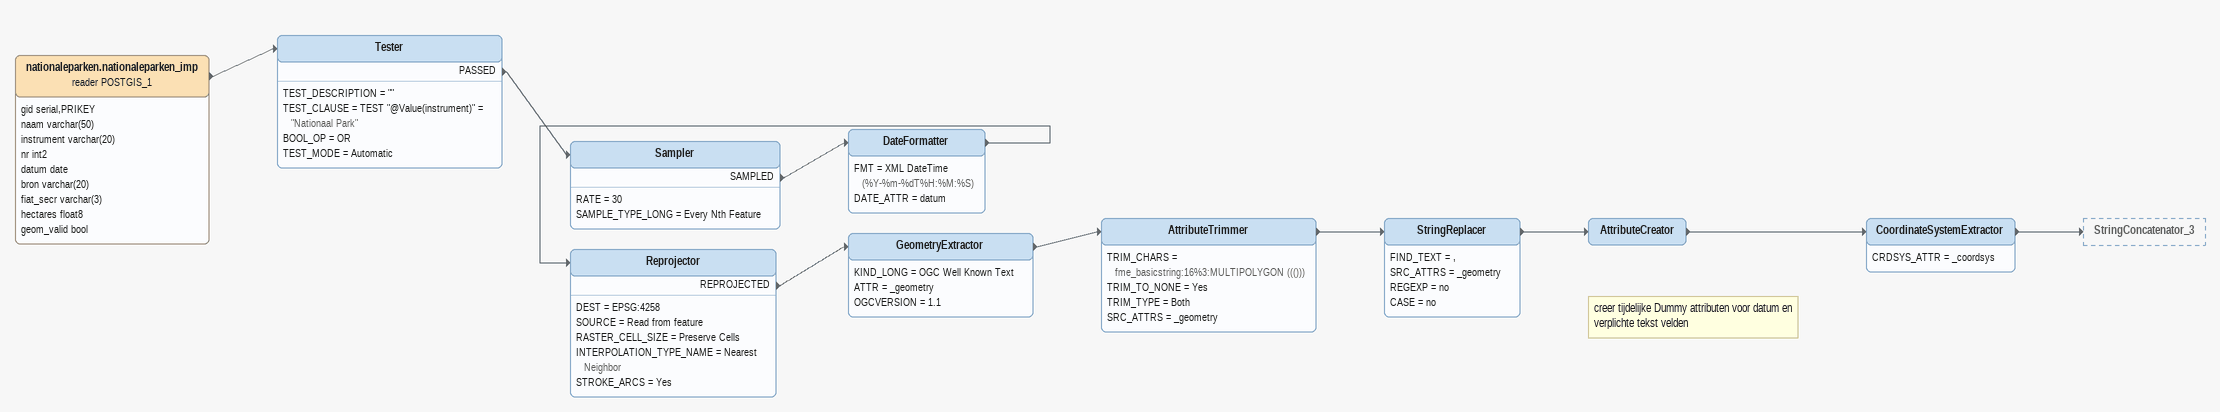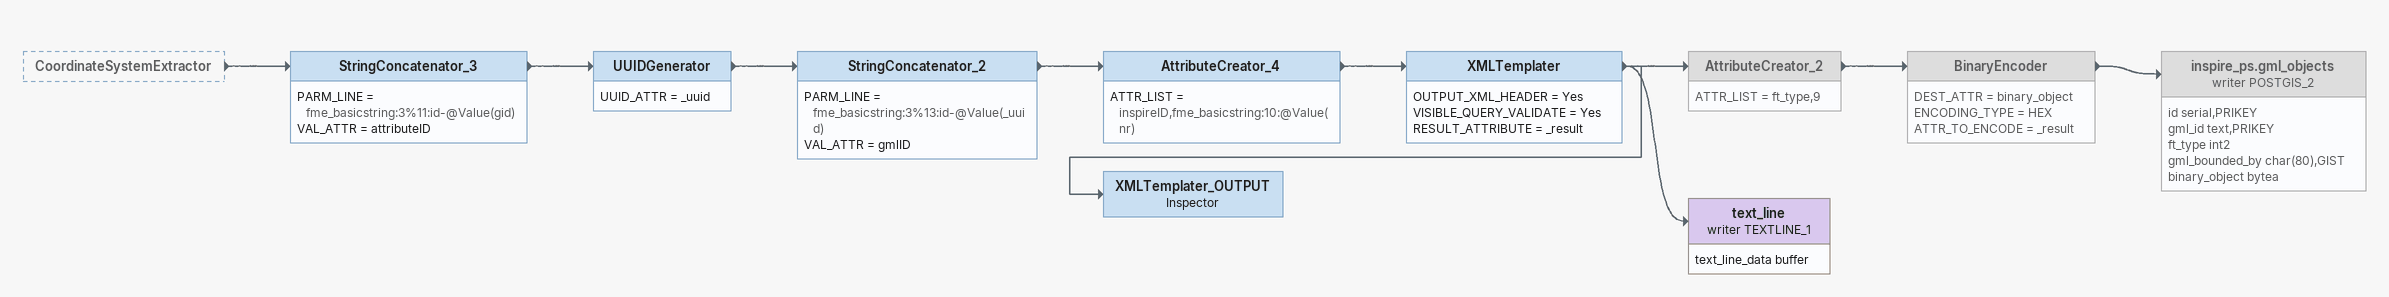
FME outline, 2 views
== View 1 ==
nationaleparken.nationaleparken_imp (reader POSTGIS_1)
    attributes: gid serial,PRIKEY, naam varchar(50), instrument varchar(20), nr int2, datum date, bron varchar(20), fiat_secr varchar(3), hectares float8, geom_valid bool
    -> Tester
Tester
    TEST_DESCRIPTION = ""
    TEST_CLAUSE = TEST "@Value(instrument)" = "Nationaal Park"
    BOOL_OP = OR
    TEST_MODE = Automatic
    PASSED -> Sampler
Sampler
    RATE = 30
    SAMPLE_TYPE_LONG = Every Nth Feature
    SAMPLED -> DateFormatter
DateFormatter
    FMT = XML DateTime (%Y-%m-%dT%H:%M:%S)
    DATE_ATTR = datum
    -> Reprojector
Reprojector
    DEST = EPSG:4258
    SOURCE = Read from feature
    RASTER_CELL_SIZE = Preserve Cells
    INTERPOLATION_TYPE_NAME = Nearest Neighbor
    STROKE_ARCS = Yes
    REPROJECTED -> GeometryExtractor
GeometryExtractor
    KIND_LONG = OGC Well Known Text
    ATTR = _geometry
    OGCVERSION = 1.1
    -> AttributeTrimmer
AttributeTrimmer
    TRIM_CHARS = fme_basicstring:16%3:MULTIPOLYGON ((()))
    TRIM_TO_NONE = Yes
    TRIM_TYPE = Both
    SRC_ATTRS = _geometry
    -> StringReplacer
StringReplacer
    FIND_TEXT = ,
    SRC_ATTRS = _geometry
    REGEXP = no
    CASE = no
    -> AttributeCreator
Note: creer tijdelijke Dummy attributen voor datum en verplichte tekst velden
AttributeCreator
    -> CoordinateSystemExtractor
CoordinateSystemExtractor
    CRDSYS_ATTR = _coordsys
    -> StringConcatenator_3

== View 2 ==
CoordinateSystemExtractor [outside]
    -> StringConcatenator_3
StringConcatenator_3
    PARM_LINE = fme_basicstring:3%11:id-@Value(gid)
    VAL_ATTR = attributeID
    -> UUIDGenerator
UUIDGenerator
    UUID_ATTR = _uuid
    -> StringConcatenator_2
StringConcatenator_2
    PARM_LINE = fme_basicstring:3%13:id-@Value(_uuid)
    VAL_ATTR = gmlID
    -> AttributeCreator_4
AttributeCreator_4
    ATTR_LIST = inspireID,fme_basicstring:10:@Value(nr)
    -> XMLTemplater
XMLTemplater
    OUTPUT_XML_HEADER = Yes
    VISIBLE_QUERY_VALIDATE = Yes
    RESULT_ATTRIBUTE = _result
    -> AttributeCreator_2
    -> text_line (writer TEXTLINE_1)
    -> XMLTemplater_OUTPUT
AttributeCreator_2 [off]
    ATTR_LIST = ft_type,9
    -> BinaryEncoder
BinaryEncoder [off]
    DEST_ATTR = binary_object
    ENCODING_TYPE = HEX
    ATTR_TO_ENCODE = _result
    -> inspire_ps.gml_objects (writer POSTGIS_2)
inspire_ps.gml_objects (writer POSTGIS_2) [off]
    attributes: id serial,PRIKEY, gml_id text,PRIKEY, ft_type int2, gml_bounded_by char(80),GIST, binary_object bytea
XMLTemplater_OUTPUT: Inspector
text_line (writer TEXTLINE_1)
    attributes: text_line_data buffer
